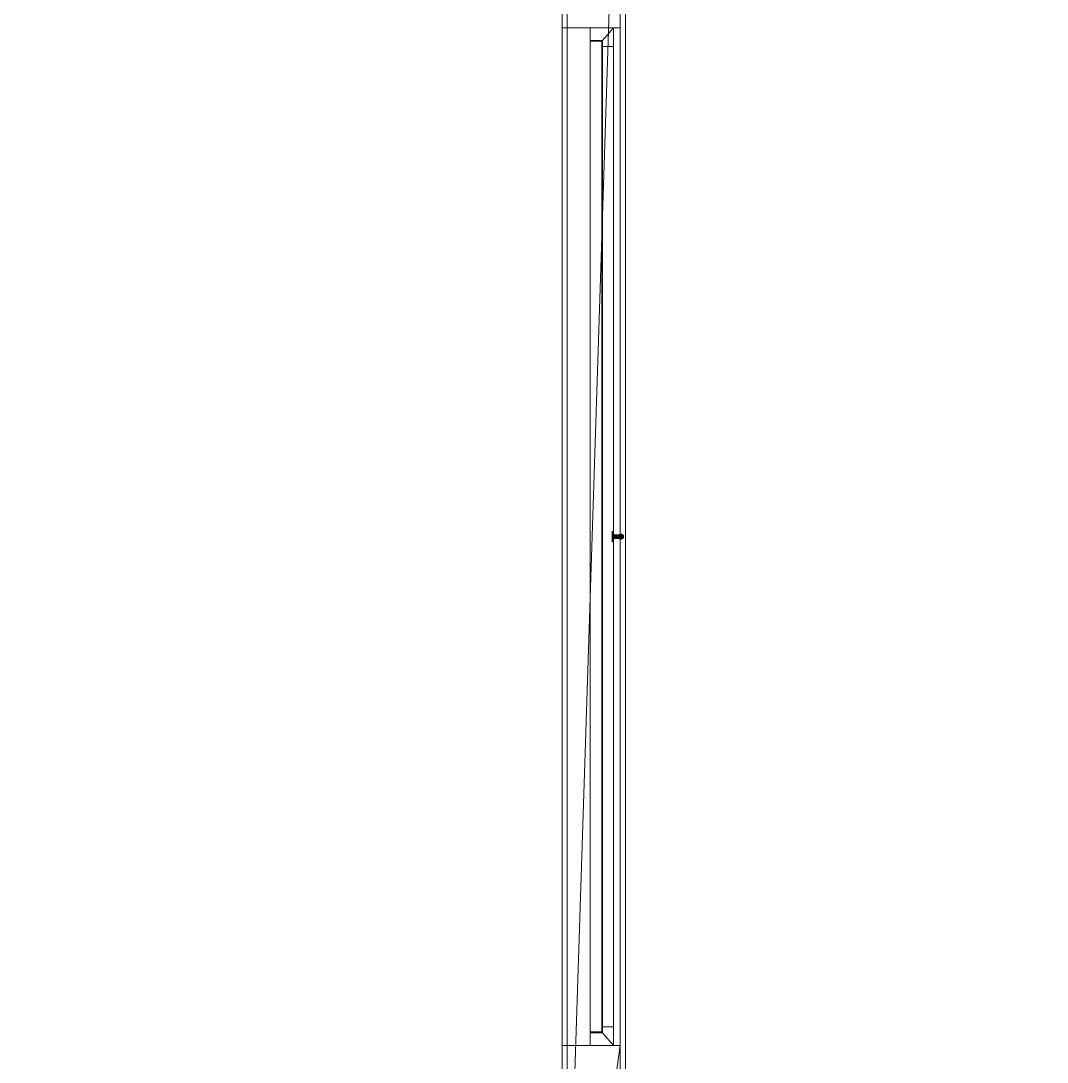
# Model space of a CAD drawing. Header units: metres. Extents: x -44.2 to 48.2, y -39.5 to 19.7.
# Drawn here: x -10.064 to -6.182, y -14.14 to -10.201 of the extents above; entities that cross this region are included whole.
import ezdxf

# ---------------------------------------------------------------- set-up
doc = ezdxf.new("R2010")
doc.units = ezdxf.units.M
for name, color, linetype, lineweight in [('3D-DOOR', 1, 'Continuous', 9), ('3D-DOOR-FRAM', 1, 'Continuous', 9), ('3D-FLOR-OTLN', 6, 'Continuous', 9), ('3D-WALL', 2, 'Continuous', 9)]:
    doc.layers.add(name, color=color, linetype=linetype, lineweight=lineweight)

# ---------------------------------------------------------------- blocks, each defined once
blk = doc.blocks.new('Garage - Horz Pnl - 2271 x 2052mm 2_1-148955')
at = {"layer": '3D-DOOR'}
for p, q in [((2.644, 0.04, 2.2806), (-1.065, 0.04, 2.2806)), ((2.644, 0.04, 2.4101), (-1.065, 0.04, 2.4101)), ((2.644, 0.04, 2.1512), (-1.065, 0.04, 2.1512)), ((2.644, 0.04, 2.0217), (-1.065, 0.04, 2.0217)), ((2.644, 0.04, 1.8923), (-1.065, 0.04, 1.8923)), ((2.644, 0.04, 1.7628), (-1.065, 0.04, 1.7628)), ((2.644, 0.04, 1.6334), (-1.065, 0.04, 1.6334)), ((2.644, 0.04, 1.5039), (-1.065, 0.04, 1.5039)), ((2.644, 0.04, 1.3745), (-1.065, 0.04, 1.3745)), ((2.644, 0.04, 1.245), (-1.065, 0.04, 1.245)), ((2.644, 0.04, 1.1156), (-1.065, 0.04, 1.1156)), ((2.644, 0.04, 0.9861), (-1.065, 0.04, 0.9861)), ((2.644, 0.04, 0.8567), (-1.065, 0.04, 0.8567)), ((2.644, 0.04, 0.7272), (-1.065, 0.04, 0.7272)), ((2.644, 0.04, 0.5978), (-1.065, 0.04, 0.5978)), ((2.644, 0.04, 0.4683), (-1.065, 0.04, 0.4683)), ((2.644, 0.04, 0.3389), (-1.065, 0.04, 0.3389)), ((2.644, 0.04, 0.2094), (-1.065, 0.04, 0.2094)), ((2.644, 0.04, 2.5395), (-1.065, 0.04, 2.5395)), ((2.644, 0.04, 0.08), (-1.065, 0.04, 0.08))]:
    blk.add_line(p, q, dxfattribs=at)
mesh = blk.add_polyface(dxfattribs=at)
corners = [(0.7785, 0.113, 0.8992), (0.784, 0.1225, 0.8992), (0.795, 0.1225, 0.8992), (0.8005, 0.113, 0.8992), (0.7982, 0.113, 0.8718), (0.7913, 0.113, 0.8452), (0.7895, 0.1148, 0.8452), (0.7877, 0.113, 0.8452), (0.7808, 0.113, 0.8718), (0.7895, 0.1231, 0.8825), (0.7961, 0.113, 0.8637), (0.7842, 0.113, 0.8585)]
mesh.append_faces([[corners[k] for k in face] for face in [(0, 9, 8), (10, 9, 4), (2, 9, 1)]], dxfattribs={"vtx0": -1, "vtx1": -1})
mesh.append_faces([[corners[k] for k in face] for face in [(10, 8, 9)]], dxfattribs={"vtx0": -1, "vtx1": -1, "vtx2": -1})
mesh.append_faces([[corners[k] for k in face] for face in [(9, 2, 3), (9, 0, 1), (11, 5, 6)]], dxfattribs={"vtx0": -1, "vtx2": -1})
mesh.append_faces([[corners[k] for k in face] for face in [(3, 4, 9)]], dxfattribs={"vtx1": -1, "vtx2": -1})
mesh.append_faces([[corners[k] for k in face] for face in [(11, 8, 10, 5)]], dxfattribs={"vtx1": -1, "vtx3": -1})
mesh.append_faces([[corners[k] for k in face] for face in [(6, 7, 11)]], dxfattribs={"vtx2": -1})
mesh = blk.add_polyface(dxfattribs=at)
corners = [(0.788, 0.113, 0.9087), (0.7895, 0.1145, 0.9087), (0.791, 0.113, 0.9087), (0.7934, 0.113, 0.9083), (0.7957, 0.113, 0.9074), (0.7977, 0.113, 0.9059), (0.7992, 0.113, 0.9039), (0.8001, 0.113, 0.9017), (0.8005, 0.113, 0.8992), (0.795, 0.1225, 0.8992), (0.784, 0.1225, 0.8992), (0.7785, 0.113, 0.8992), (0.7789, 0.113, 0.9017), (0.7798, 0.113, 0.9039), (0.7813, 0.113, 0.9059), (0.7833, 0.113, 0.9074), (0.7856, 0.113, 0.9083), (0.7895, 0.1226, 0.9041)]
mesh.append_faces([[corners[k] for k in face] for face in [(3, 1, 2)]], dxfattribs={"vtx0": -1})
mesh.append_faces([[corners[k] for k in face] for face in [(6, 17, 5), (5, 17, 4), (10, 17, 9), (15, 17, 14)]], dxfattribs={"vtx0": -1, "vtx1": -1})
mesh.append_faces([[corners[k] for k in face] for face in [(17, 7, 9), (3, 16, 1), (4, 17, 15), (17, 10, 12)]], dxfattribs={"vtx0": -1, "vtx1": -1, "vtx2": -1})
mesh.append_faces([[corners[k] for k in face] for face in [(16, 3, 4, 15), (17, 12, 13), (17, 6, 7)]], dxfattribs={"vtx0": -1, "vtx2": -1})
mesh.append_faces([[corners[k] for k in face] for face in [(11, 12, 10), (0, 1, 16)]], dxfattribs={"vtx1": -1})
mesh.append_faces([[corners[k] for k in face] for face in [(13, 14, 17)]], dxfattribs={"vtx1": -1, "vtx2": -1})
mesh.append_faces([[corners[k] for k in face] for face in [(7, 8, 9)]], dxfattribs={"vtx2": -1})
mesh = blk.add_polyface(dxfattribs=at)
corners = [(0.7695, 0.083, 0.9), (0.7702, 0.083, 0.9052), (0.7722, 0.083, 0.91), (0.7754, 0.083, 0.9141), (0.7795, 0.083, 0.9173), (0.7843, 0.083, 0.9193), (0.7895, 0.083, 0.92), (0.7947, 0.083, 0.9193), (0.7995, 0.083, 0.9173), (0.8036, 0.083, 0.9141), (0.8068, 0.083, 0.91), (0.8088, 0.083, 0.9052), (0.8095, 0.083, 0.9), (0.8088, 0.083, 0.8948), (0.8068, 0.083, 0.89), (0.8036, 0.083, 0.8859), (0.7995, 0.083, 0.8827), (0.7947, 0.083, 0.8807), (0.7895, 0.083, 0.88), (0.7843, 0.083, 0.8807), (0.7795, 0.083, 0.8827), (0.7754, 0.083, 0.8859), (0.7722, 0.083, 0.89), (0.7702, 0.083, 0.8948)]
mesh.append_faces([[corners[k] for k in face] for face in [(16, 14, 15), (19, 17, 18)]], dxfattribs={"vtx0": -1})
mesh.append_faces([[corners[k] for k in face] for face in [(23, 3, 22)]], dxfattribs={"vtx0": -1, "vtx1": -1})
mesh.append_faces([[corners[k] for k in face] for face in [(16, 9, 12)]], dxfattribs={"vtx0": -1, "vtx1": -1, "vtx2": -1})
mesh.append_faces([[corners[k] for k in face] for face in [(20, 16, 17, 19)]], dxfattribs={"vtx0": -1, "vtx2": -1})
mesh.append_faces([[corners[k] for k in face] for face in [(4, 8, 9, 16)]], dxfattribs={"vtx0": -1, "vtx2": -1, "vtx3": -1})
mesh.append_faces([[corners[k] for k in face] for face in [(16, 12, 13, 14)]], dxfattribs={"vtx0": -1, "vtx3": -1})
mesh.append_faces([[corners[k] for k in face] for face in [(0, 1, 23)]], dxfattribs={"vtx1": -1})
mesh.append_faces([[corners[k] for k in face] for face in [(4, 5, 8)]], dxfattribs={"vtx1": -1, "vtx2": -1})
mesh.append_faces([[corners[k] for k in face] for face in [(3, 4, 16, 22)]], dxfattribs={"vtx1": -1, "vtx2": -1, "vtx3": -1})
mesh.append_faces([[corners[k] for k in face] for face in [(1, 2, 3, 23), (20, 21, 22, 16)]], dxfattribs={"vtx2": -1, "vtx3": -1})
mesh.append_faces([[corners[k] for k in face] for face in [(5, 6, 7, 8), (9, 10, 11, 12)]], dxfattribs={"vtx3": -1})
mesh = blk.add_polyface(dxfattribs=at)
corners = [(0.8095, 0.08, 0.9), (0.8088, 0.08, 0.8948), (0.8068, 0.08, 0.89), (0.8036, 0.08, 0.8859), (0.7995, 0.08, 0.8827), (0.7947, 0.08, 0.8807), (0.7895, 0.08, 0.88), (0.7843, 0.08, 0.8807), (0.7795, 0.08, 0.8827), (0.7754, 0.08, 0.8859), (0.7722, 0.08, 0.89), (0.7702, 0.08, 0.8948), (0.7695, 0.08, 0.9), (0.7695, 0.083, 0.9), (0.7702, 0.083, 0.8948), (0.7722, 0.083, 0.89), (0.7754, 0.083, 0.8859), (0.7795, 0.083, 0.8827), (0.7843, 0.083, 0.8807), (0.7895, 0.083, 0.88), (0.7947, 0.083, 0.8807), (0.7995, 0.083, 0.8827), (0.8036, 0.083, 0.8859), (0.8068, 0.083, 0.89), (0.8088, 0.083, 0.8948), (0.8095, 0.083, 0.9)]
mesh.append_faces([[corners[k] for k in face] for face in [(13, 14, 11, 12), (0, 1, 24, 25)]], dxfattribs={"vtx1": -1})
mesh.append_faces([[corners[k] for k in face] for face in [(14, 15, 10, 11), (16, 17, 8, 9), (15, 16, 9, 10), (17, 18, 7, 8), (6, 7, 18, 19), (19, 20, 5, 6), (20, 21, 4, 5), (22, 23, 2, 3), (21, 22, 3, 4), (23, 24, 1, 2)]], dxfattribs={"vtx1": -1, "vtx3": -1})
mesh = blk.add_polyface(dxfattribs=at)
corners = [(0.7695, 0.08, 0.9), (0.7702, 0.08, 0.9052), (0.7722, 0.08, 0.91), (0.7754, 0.08, 0.9141), (0.7795, 0.08, 0.9173), (0.7843, 0.08, 0.9193), (0.7895, 0.08, 0.92), (0.7947, 0.08, 0.9193), (0.7995, 0.08, 0.9173), (0.8036, 0.08, 0.9141), (0.8068, 0.08, 0.91), (0.8088, 0.08, 0.9052), (0.8095, 0.08, 0.9), (0.8095, 0.083, 0.9), (0.8088, 0.083, 0.9052), (0.8068, 0.083, 0.91), (0.8036, 0.083, 0.9141), (0.7995, 0.083, 0.9173), (0.7947, 0.083, 0.9193), (0.7895, 0.083, 0.92), (0.7843, 0.083, 0.9193), (0.7795, 0.083, 0.9173), (0.7754, 0.083, 0.9141), (0.7722, 0.083, 0.91), (0.7702, 0.083, 0.9052), (0.7695, 0.083, 0.9)]
mesh.append_faces([[corners[k] for k in face] for face in [(13, 14, 11, 12), (0, 1, 24, 25)]], dxfattribs={"vtx1": -1})
mesh.append_faces([[corners[k] for k in face] for face in [(14, 15, 10, 11), (16, 17, 8, 9), (15, 16, 9, 10), (17, 18, 7, 8), (6, 7, 18, 19), (19, 20, 5, 6), (20, 21, 4, 5), (22, 23, 2, 3), (21, 22, 3, 4), (23, 24, 1, 2)]], dxfattribs={"vtx1": -1, "vtx3": -1})
mesh = blk.add_polyface(dxfattribs=at)
corners = [(0.7695, 0.08, 0.9), (0.7702, 0.08, 0.8948), (0.7722, 0.08, 0.89), (0.7754, 0.08, 0.8859), (0.7795, 0.08, 0.8827), (0.7843, 0.08, 0.8807), (0.7895, 0.08, 0.88), (0.7947, 0.08, 0.8807), (0.7995, 0.08, 0.8827), (0.8036, 0.08, 0.8859), (0.8068, 0.08, 0.89), (0.8088, 0.08, 0.8948), (0.8095, 0.08, 0.9), (0.8088, 0.08, 0.9052), (0.8068, 0.08, 0.91), (0.8036, 0.08, 0.9141), (0.7995, 0.08, 0.9173), (0.7947, 0.08, 0.9193), (0.7895, 0.08, 0.92), (0.7843, 0.08, 0.9193), (0.7795, 0.08, 0.9173), (0.7754, 0.08, 0.9141), (0.7722, 0.08, 0.91), (0.7702, 0.08, 0.9052)]
mesh.append_faces([[corners[k] for k in face] for face in [(10, 8, 9), (7, 5, 6), (4, 2, 3), (19, 16, 17, 18), (23, 21, 22)]], dxfattribs={"vtx0": -1})
mesh.append_faces([[corners[k] for k in face] for face in [(2, 21, 1)]], dxfattribs={"vtx0": -1, "vtx1": -1})
mesh.append_faces([[corners[k] for k in face] for face in [(8, 21, 2, 4), (8, 12, 15, 20)]], dxfattribs={"vtx0": -1, "vtx1": -1, "vtx2": -1, "vtx3": -1})
mesh.append_faces([[corners[k] for k in face] for face in [(20, 15, 16, 19)]], dxfattribs={"vtx0": -1, "vtx2": -1})
mesh.append_faces([[corners[k] for k in face] for face in [(11, 12, 8, 10), (20, 21, 8)]], dxfattribs={"vtx1": -1, "vtx2": -1})
mesh.append_faces([[corners[k] for k in face] for face in [(7, 8, 4, 5)]], dxfattribs={"vtx1": -1, "vtx3": -1})
mesh.append_faces([[corners[k] for k in face] for face in [(13, 14, 15, 12)]], dxfattribs={"vtx2": -1})
mesh.append_faces([[corners[k] for k in face] for face in [(23, 0, 1, 21)]], dxfattribs={"vtx2": -1, "vtx3": -1})
mesh = blk.add_polyface(dxfattribs=at)
corners = [(0.7895, 0.113, 0.8437), (0.789, 0.113, 0.8438), (0.7886, 0.113, 0.844), (0.7882, 0.113, 0.8444), (0.7879, 0.113, 0.8448), (0.7877, 0.113, 0.8452), (0.7808, 0.113, 0.8718), (0.7785, 0.113, 0.8992), (0.7789, 0.113, 0.9017), (0.7798, 0.113, 0.9039), (0.7813, 0.113, 0.9059), (0.7833, 0.113, 0.9074), (0.7856, 0.113, 0.9083), (0.788, 0.113, 0.9087), (0.7895, 0.113, 0.9087)]
mesh.append_faces([[corners[k] for k in face] for face in [(4, 3, 0, 5)]], dxfattribs={"vtx1": -1, "vtx2": -1})
mesh.append_faces([[corners[k] for k in face] for face in [(0, 14, 6, 5), (14, 13, 7, 6), (8, 7, 13, 12)]], dxfattribs={"vtx1": -1, "vtx3": -1})
mesh.append_faces([[corners[k] for k in face] for face in [(2, 1, 0, 3), (10, 9, 8)]], dxfattribs={"vtx2": -1})
mesh.append_faces([[corners[k] for k in face] for face in [(12, 11, 10, 8)]], dxfattribs={"vtx2": -1, "vtx3": -1})
mesh = blk.add_polyface(dxfattribs=at)
corners = [(0.7965, 0.113, 0.9), (0.7963, 0.113, 0.8982), (0.7956, 0.113, 0.8965), (0.7944, 0.113, 0.8951), (0.793, 0.113, 0.8939), (0.7913, 0.113, 0.8932), (0.7895, 0.113, 0.893), (0.7877, 0.113, 0.8932), (0.786, 0.113, 0.8939), (0.7846, 0.113, 0.8951), (0.7834, 0.113, 0.8965), (0.7827, 0.113, 0.8982), (0.7825, 0.113, 0.9), (0.7827, 0.113, 0.9018), (0.7834, 0.113, 0.9035), (0.7846, 0.113, 0.9049), (0.786, 0.113, 0.9061), (0.7877, 0.113, 0.9068), (0.7895, 0.113, 0.907), (0.7913, 0.113, 0.9068), (0.793, 0.113, 0.9061), (0.7944, 0.113, 0.9049), (0.7956, 0.113, 0.9035), (0.7963, 0.113, 0.9018)]
mesh.append_faces([[corners[k] for k in face] for face in [(10, 7, 8, 9), (3, 1, 2), (16, 14, 15), (19, 17, 18)]], dxfattribs={"vtx0": -1})
mesh.append_faces([[corners[k] for k in face] for face in [(17, 12, 14, 16), (19, 22, 1)]], dxfattribs={"vtx0": -1, "vtx1": -1, "vtx2": -1})
mesh.append_faces([[corners[k] for k in face] for face in [(7, 10, 17, 19), (3, 7, 19, 1)]], dxfattribs={"vtx0": -1, "vtx1": -1, "vtx2": -1, "vtx3": -1})
mesh.append_faces([[corners[k] for k in face] for face in [(5, 6, 7), (20, 21, 22, 19), (12, 13, 14)]], dxfattribs={"vtx2": -1})
mesh.append_faces([[corners[k] for k in face] for face in [(10, 11, 12, 17), (3, 4, 5, 7)]], dxfattribs={"vtx2": -1, "vtx3": -1})
mesh.append_faces([[corners[k] for k in face] for face in [(22, 23, 0, 1)]], dxfattribs={"vtx3": -1})
mesh = blk.add_polyface(dxfattribs=at)
corners = [(0.7825, 0.113, 0.9), (0.7827, 0.113, 0.8982), (0.7834, 0.113, 0.8965), (0.7846, 0.113, 0.8951), (0.786, 0.113, 0.8939), (0.7877, 0.113, 0.8932), (0.7895, 0.113, 0.893), (0.7913, 0.113, 0.8932), (0.793, 0.113, 0.8939), (0.7944, 0.113, 0.8951), (0.7956, 0.113, 0.8965), (0.7963, 0.113, 0.8982), (0.7965, 0.113, 0.9), (0.7965, 0.083, 0.9), (0.7963, 0.083, 0.8982), (0.7956, 0.083, 0.8965), (0.7944, 0.083, 0.8951), (0.793, 0.083, 0.8939), (0.7913, 0.083, 0.8932), (0.7895, 0.083, 0.893), (0.7877, 0.083, 0.8932), (0.786, 0.083, 0.8939), (0.7846, 0.083, 0.8951), (0.7834, 0.083, 0.8965), (0.7827, 0.083, 0.8982), (0.7825, 0.083, 0.9)]
mesh.append_faces([[corners[k] for k in face] for face in [(13, 14, 11, 12), (0, 1, 24, 25)]], dxfattribs={"vtx1": -1})
mesh.append_faces([[corners[k] for k in face] for face in [(14, 15, 10, 11), (16, 17, 8, 9), (15, 16, 9, 10), (17, 18, 7, 8), (6, 7, 18, 19), (19, 20, 5, 6), (20, 21, 4, 5), (22, 23, 2, 3), (21, 22, 3, 4), (23, 24, 1, 2)]], dxfattribs={"vtx1": -1, "vtx3": -1})
mesh = blk.add_polyface(dxfattribs=at)
corners = [(0.7965, 0.113, 0.9), (0.7963, 0.113, 0.9018), (0.7956, 0.113, 0.9035), (0.7944, 0.113, 0.9049), (0.793, 0.113, 0.9061), (0.7913, 0.113, 0.9068), (0.7895, 0.113, 0.907), (0.7877, 0.113, 0.9068), (0.786, 0.113, 0.9061), (0.7846, 0.113, 0.9049), (0.7834, 0.113, 0.9035), (0.7827, 0.113, 0.9018), (0.7825, 0.113, 0.9), (0.7825, 0.083, 0.9), (0.7827, 0.083, 0.9018), (0.7834, 0.083, 0.9035), (0.7846, 0.083, 0.9049), (0.786, 0.083, 0.9061), (0.7877, 0.083, 0.9068), (0.7895, 0.083, 0.907), (0.7913, 0.083, 0.9068), (0.793, 0.083, 0.9061), (0.7944, 0.083, 0.9049), (0.7956, 0.083, 0.9035), (0.7963, 0.083, 0.9018), (0.7965, 0.083, 0.9)]
mesh.append_faces([[corners[k] for k in face] for face in [(13, 14, 11, 12), (0, 1, 24, 25)]], dxfattribs={"vtx1": -1})
mesh.append_faces([[corners[k] for k in face] for face in [(14, 15, 10, 11), (16, 17, 8, 9), (15, 16, 9, 10), (17, 18, 7, 8), (6, 7, 18, 19), (19, 20, 5, 6), (20, 21, 4, 5), (22, 23, 2, 3), (21, 22, 3, 4), (23, 24, 1, 2)]], dxfattribs={"vtx1": -1, "vtx3": -1})
mesh = blk.add_polyface(dxfattribs=at)
corners = [(0.7965, 0.083, 0.9), (0.7963, 0.083, 0.9018), (0.7956, 0.083, 0.9035), (0.7944, 0.083, 0.9049), (0.793, 0.083, 0.9061), (0.7913, 0.083, 0.9068), (0.7895, 0.083, 0.907), (0.7877, 0.083, 0.9068), (0.786, 0.083, 0.9061), (0.7846, 0.083, 0.9049), (0.7834, 0.083, 0.9035), (0.7827, 0.083, 0.9018), (0.7825, 0.083, 0.9), (0.7827, 0.083, 0.8982), (0.7834, 0.083, 0.8965), (0.7846, 0.083, 0.8951), (0.786, 0.083, 0.8939), (0.7877, 0.083, 0.8932), (0.7895, 0.083, 0.893), (0.7913, 0.083, 0.8932), (0.793, 0.083, 0.8939), (0.7944, 0.083, 0.8951), (0.7956, 0.083, 0.8965), (0.7963, 0.083, 0.8982)]
mesh.append_faces([[corners[k] for k in face] for face in [(10, 7, 8, 9), (23, 21, 22), (21, 19, 20)]], dxfattribs={"vtx0": -1})
mesh.append_faces([[corners[k] for k in face] for face in [(7, 17, 5, 6)]], dxfattribs={"vtx0": -1, "vtx1": -1})
mesh.append_faces([[corners[k] for k in face] for face in [(2, 5, 23)]], dxfattribs={"vtx0": -1, "vtx1": -1, "vtx2": -1})
mesh.append_faces([[corners[k] for k in face] for face in [(7, 12, 14, 17), (5, 17, 21, 23)]], dxfattribs={"vtx0": -1, "vtx1": -1, "vtx2": -1, "vtx3": -1})
mesh.append_faces([[corners[k] for k in face] for face in [(4, 5, 2, 3), (13, 14, 12)]], dxfattribs={"vtx1": -1})
mesh.append_faces([[corners[k] for k in face] for face in [(0, 1, 2, 23)]], dxfattribs={"vtx2": -1})
mesh.append_faces([[corners[k] for k in face] for face in [(10, 11, 12, 7), (17, 18, 19, 21)]], dxfattribs={"vtx2": -1, "vtx3": -1})
mesh.append_faces([[corners[k] for k in face] for face in [(14, 15, 16, 17)]], dxfattribs={"vtx3": -1})
mesh = blk.add_polyface(dxfattribs=at)
corners = [(0.7877, 0.113, 0.8452), (0.7895, 0.1148, 0.8452), (0.7913, 0.113, 0.8452), (0.7911, 0.113, 0.8448), (0.7908, 0.113, 0.8444), (0.7904, 0.113, 0.844), (0.79, 0.113, 0.8438), (0.7895, 0.113, 0.8437), (0.789, 0.113, 0.8438), (0.7886, 0.113, 0.844), (0.7882, 0.113, 0.8444), (0.7879, 0.113, 0.8448)]
mesh.append_faces([[corners[k] for k in face] for face in [(8, 6, 7)]], dxfattribs={"vtx0": -1})
mesh.append_faces([[corners[k] for k in face] for face in [(11, 1, 3)]], dxfattribs={"vtx0": -1, "vtx1": -1, "vtx2": -1})
mesh.append_faces([[corners[k] for k in face] for face in [(11, 3, 4, 10), (10, 4, 5, 9), (9, 5, 6, 8)]], dxfattribs={"vtx0": -1, "vtx2": -1})
mesh.append_faces([[corners[k] for k in face] for face in [(2, 3, 1)]], dxfattribs={"vtx1": -1})
mesh.append_faces([[corners[k] for k in face] for face in [(11, 0, 1)]], dxfattribs={"vtx2": -1})
mesh = blk.add_polyface(dxfattribs=at)
corners = [(0.7895, 0.113, 0.9087), (0.791, 0.113, 0.9087), (0.7895, 0.1145, 0.9087), (0.788, 0.113, 0.9087)]
mesh.append_faces([[corners[k] for k in face] for face in [(2, 3, 0, 1)]])
mesh = blk.add_polyface(dxfattribs=at)
corners = [(0.7895, 0.113, 0.8437), (0.79, 0.113, 0.8438), (0.7904, 0.113, 0.844), (0.7908, 0.113, 0.8444), (0.7911, 0.113, 0.8448), (0.7913, 0.113, 0.8452), (0.7982, 0.113, 0.8718), (0.8005, 0.113, 0.8992), (0.8001, 0.113, 0.9017), (0.7992, 0.113, 0.9039), (0.7977, 0.113, 0.9059), (0.7957, 0.113, 0.9074), (0.7934, 0.113, 0.9083), (0.791, 0.113, 0.9087), (0.7895, 0.113, 0.9087)]
mesh.append_faces([[corners[k] for k in face] for face in [(10, 7, 8, 9)]], dxfattribs={"vtx0": -1})
mesh.append_faces([[corners[k] for k in face] for face in [(6, 0, 5)]], dxfattribs={"vtx0": -1, "vtx1": -1})
mesh.append_faces([[corners[k] for k in face] for face in [(0, 3, 4, 5)]], dxfattribs={"vtx0": -1, "vtx3": -1})
mesh.append_faces([[corners[k] for k in face] for face in [(13, 14, 7, 12)]], dxfattribs={"vtx1": -1, "vtx2": -1})
mesh.append_faces([[corners[k] for k in face] for face in [(14, 0, 6, 7)]], dxfattribs={"vtx1": -1, "vtx3": -1})
mesh.append_faces([[corners[k] for k in face] for face in [(10, 11, 12, 7)]], dxfattribs={"vtx2": -1, "vtx3": -1})
mesh.append_faces([[corners[k] for k in face] for face in [(0, 1, 2, 3)]], dxfattribs={"vtx3": -1})
mesh = blk.add_polyface(dxfattribs=at)
corners = [(2.663, 0.04, 0.01), (-1.084, 0.04, 0.01), (-1.084, 0.04, 2.5985), (2.663, 0.04, 2.5985)]
mesh.append_faces([[corners[k] for k in face] for face in [(2, 3, 0, 1)]])
mesh = blk.add_polyface(dxfattribs=at)
corners = [(-1.084, -0.004, 2.5985), (2.663, -0.004, 2.5985), (2.663, 0.04, 2.5985), (-1.084, 0.04, 2.5985)]
mesh.append_faces([[corners[k] for k in face] for face in [(0, 1, 2, 3)]])
mesh = blk.add_polyface(dxfattribs=at)
corners = [(-1.084, -0.004, 0.01), (-1.084, -0.004, 2.5985), (-1.084, 0.04, 2.5985), (-1.084, 0.04, 0.01)]
mesh.append_faces([[corners[k] for k in face] for face in [(0, 1, 2, 3)]])
mesh = blk.add_polyface(dxfattribs=at)
corners = [(2.663, -0.004, 0.01), (-1.084, -0.004, 0.01), (-1.084, 0.04, 0.01), (2.663, 0.04, 0.01)]
mesh.append_faces([[corners[k] for k in face] for face in [(0, 1, 2, 3)]])
mesh = blk.add_polyface(dxfattribs=at)
corners = [(2.663, -0.004, 2.5985), (2.663, -0.004, 0.01), (2.663, 0.04, 0.01), (2.663, 0.04, 2.5985)]
mesh.append_faces([[corners[k] for k in face] for face in [(0, 1, 2, 3)]])
mesh = blk.add_polyface(dxfattribs=at)
corners = [(2.663, -0.004, 0.01), (2.663, -0.004, 2.5985), (-1.084, -0.004, 2.5985), (-1.084, -0.004, 0.01)]
mesh.append_faces([[corners[k] for k in face] for face in [(2, 3, 0, 1)]])
at = {"layer": '3D-DOOR-FRAM'}
mesh = blk.add_polyface(dxfattribs=at)
corners = [(2.7145, 0.085), (2.644, 0.085), (2.644, 0.085, 2.5795), (-1.065, 0.085, 2.5795), (-1.065, 0.085), (-1.1355, 0.085), (-1.1355, 0.085, 2.65), (2.7145, 0.085, 2.65)]
mesh.append_faces([[corners[k] for k in face] for face in [(2, 3, 6, 7)]], dxfattribs={"vtx1": -1, "vtx3": -1})
mesh.append_faces([[corners[k] for k in face] for face in [(0, 1, 2, 7)]], dxfattribs={"vtx2": -1})
mesh.append_faces([[corners[k] for k in face] for face in [(3, 4, 5, 6)]], dxfattribs={"vtx3": -1})
mesh = blk.add_polyface(dxfattribs=at)
corners = [(2.7145, -0.004, 2.65), (2.7145, 0.085, 2.65), (-1.1355, 0.085, 2.65), (-1.1355, -0.004, 2.65)]
mesh.append_faces([[corners[k] for k in face] for face in [(3, 0, 1, 2)]])
mesh = blk.add_polyface(dxfattribs=at)
corners = [(-1.065, 0.085), (-1.065, 0.043), (-1.087, 0.043), (-1.087, -0.004), (-1.1355, -0.004), (-1.1355, 0.085)]
mesh.append_faces([[corners[k] for k in face] for face in [(4, 5, 2, 3)]], dxfattribs={"vtx1": -1})
mesh.append_faces([[corners[k] for k in face] for face in [(0, 1, 2, 5)]], dxfattribs={"vtx2": -1})
mesh = blk.add_polyface(dxfattribs=at)
corners = [(-1.1355, -0.004, 2.65), (-1.1355, 0.085, 2.65), (-1.1355, 0.085), (-1.1355, -0.004)]
mesh.append_faces([[corners[k] for k in face] for face in [(3, 0, 1, 2)]])
mesh = blk.add_polyface(dxfattribs=at)
corners = [(2.644, 0.085, 2.5795), (2.644, 0.043, 2.5795), (-1.065, 0.043, 2.5795), (-1.065, 0.085, 2.5795)]
mesh.append_faces([[corners[k] for k in face] for face in [(3, 0, 1, 2)]])
mesh = blk.add_polyface(dxfattribs=at)
corners = [(-1.065, 0.085, 2.5795), (-1.065, 0.043, 2.5795), (-1.065, 0.043), (-1.065, 0.085)]
mesh.append_faces([[corners[k] for k in face] for face in [(3, 0, 1, 2)]])
mesh = blk.add_polyface(dxfattribs=at)
corners = [(2.644, 0.043), (2.666, 0.043), (2.666, -0.004), (2.7145, -0.004), (2.7145, 0.085), (2.644, 0.085)]
mesh.append_faces([[corners[k] for k in face] for face in [(1, 4, 3, 2)]], dxfattribs={"vtx0": -1})
mesh.append_faces([[corners[k] for k in face] for face in [(1, 0, 5, 4)]], dxfattribs={"vtx3": -1})
mesh = blk.add_polyface(dxfattribs=at)
corners = [(2.644, 0.085), (2.644, 0.043), (2.644, 0.043, 2.5795), (2.644, 0.085, 2.5795)]
mesh.append_faces([[corners[k] for k in face] for face in [(0, 1, 2, 3)]])
mesh = blk.add_polyface(dxfattribs=at)
corners = [(2.7145, -0.004), (2.7145, 0.085), (2.7145, 0.085, 2.65), (2.7145, -0.004, 2.65)]
mesh.append_faces([[corners[k] for k in face] for face in [(3, 0, 1, 2)]])
mesh = blk.add_polyface(dxfattribs=at)
corners = [(2.644, 0.043), (2.666, 0.043), (2.666, 0.043, 2.6015), (-1.087, 0.043, 2.6015), (-1.087, 0.043), (-1.065, 0.043), (-1.065, 0.043, 2.5795), (2.644, 0.043, 2.5795)]
mesh.append_faces([[corners[k] for k in face] for face in [(6, 7, 2, 3)]], dxfattribs={"vtx1": -1, "vtx3": -1})
mesh.append_faces([[corners[k] for k in face] for face in [(4, 5, 6, 3)]], dxfattribs={"vtx2": -1})
mesh.append_faces([[corners[k] for k in face] for face in [(7, 0, 1, 2)]], dxfattribs={"vtx3": -1})
mesh = blk.add_polyface(dxfattribs=at)
corners = [(2.666, 0.043, 2.6015), (2.666, -0.004, 2.6015), (-1.087, -0.004, 2.6015), (-1.087, 0.043, 2.6015)]
mesh.append_faces([[corners[k] for k in face] for face in [(3, 0, 1, 2)]])
mesh = blk.add_polyface(dxfattribs=at)
corners = [(-1.087, 0.043, 2.6015), (-1.087, -0.004, 2.6015), (-1.087, -0.004), (-1.087, 0.043)]
mesh.append_faces([[corners[k] for k in face] for face in [(0, 1, 2, 3)]])
mesh = blk.add_polyface(dxfattribs=at)
corners = [(2.666, 0.043), (2.666, -0.004), (2.666, -0.004, 2.6015), (2.666, 0.043, 2.6015)]
mesh.append_faces([[corners[k] for k in face] for face in [(3, 0, 1, 2)]])
mesh = blk.add_polyface(dxfattribs=at)
corners = [(2.666, -0.004), (2.7145, -0.004), (2.7145, -0.004, 2.65), (-1.1355, -0.004, 2.65), (-1.1355, -0.004), (-1.087, -0.004), (-1.087, -0.004, 2.6015), (2.666, -0.004, 2.6015)]
mesh.append_faces([[corners[k] for k in face] for face in [(6, 7, 2, 3)]], dxfattribs={"vtx1": -1, "vtx3": -1})
mesh.append_faces([[corners[k] for k in face] for face in [(4, 5, 6, 3)]], dxfattribs={"vtx2": -1})
mesh.append_faces([[corners[k] for k in face] for face in [(7, 0, 1, 2)]], dxfattribs={"vtx3": -1})

msp = doc.modelspace()

# ---------------------------------------------------------------- block references
at = {"layer": '3D-DOOR', "rotation": 269.9999999999997}
msp.add_blockref('Garage - Horz Pnl - 2271 x 2052mm 2_1-148955', (-7.9071, -11.3622), dxfattribs=at)

# ---------------------------------------------------------------- meshes
at = {"layer": '3D-FLOR-OTLN'}
mesh = msp.add_polyface(dxfattribs=at)
corners = [(48.1929, 19.7057, -0.25), (48.1929, -15.8709, -0.25), (-43.5571, -15.8709, -0.25), (-43.5571, 19.7057, -0.25)]
mesh.append_faces([[corners[k] for k in face] for face in [(2, 3, 0, 1)]])
mesh = msp.add_polyface(dxfattribs=at)
corners = [(48.1929, 19.7057, -0.1), (-43.5571, 19.7057, -0.1), (-43.5571, -15.8709, -0.1), (48.1929, -15.8709, -0.1)]
mesh.append_faces([[corners[k] for k in face] for face in [(2, 3, 0, 1)]])
mesh = msp.add_polyface(dxfattribs=at)
corners = [(-13.1071, -15.6809, -0.15), (-13.1071, 8.9291, -0.15), (16.4929, 8.9291, -0.15), (16.4929, -8.6709, -0.15), (-7.9971, -8.6709, -0.15), (-7.9971, -15.6809, -0.15)]
mesh.append_faces([[corners[k] for k in face] for face in [(4, 1, 2, 3)]], dxfattribs={"vtx0": -1})
mesh.append_faces([[corners[k] for k in face] for face in [(4, 5, 0, 1)]], dxfattribs={"vtx3": -1})
mesh = msp.add_polyface(dxfattribs=at)
corners = [(-13.1071, -15.6809), (-7.9971, -15.6809), (-7.9971, -8.6709), (16.4929, -8.6709), (16.4929, 8.9291), (-13.1071, 8.9291)]
mesh.append_faces([[corners[k] for k in face] for face in [(2, 5, 0, 1)]], dxfattribs={"vtx0": -1})
mesh.append_faces([[corners[k] for k in face] for face in [(4, 5, 2, 3)]], dxfattribs={"vtx1": -1})
mesh = msp.add_polyface(dxfattribs=at)
corners = [(-13.3171, -8.6709, 3.5355), (-7.7971, -8.6709, 3.5355), (-7.7971, -15.8809, 3.5355), (-13.3171, -15.8809, 3.5355)]
mesh.append_faces([[corners[k] for k in face] for face in [(2, 3, 0, 1)]])
mesh = msp.add_polyface(dxfattribs=at)
corners = [(-13.3171, -8.6709, 3.6855), (-13.3171, -15.8809, 3.6855), (-7.7971, -15.8809, 3.6855), (-7.7971, -8.6709, 3.6855)]
mesh.append_faces([[corners[k] for k in face] for face in [(2, 3, 0, 1)]])
mesh = msp.add_polyface(dxfattribs=at)
corners = [(-7.9971, -15.6809, -0.15), (-7.9971, -8.6709, -0.15), (-7.9971, -8.6709), (-7.9971, -15.6809)]
mesh.append_faces([[corners[k] for k in face] for face in [(0, 1, 2, 3)]])
mesh = msp.add_polyface(dxfattribs=at)
corners = [(-7.7971, -15.8809, 3.5355), (-7.7971, -8.6709, 3.5355), (-7.7971, -8.6709, 3.6855), (-7.7971, -15.8809, 3.6855)]
mesh.append_faces([[corners[k] for k in face] for face in [(3, 0, 1, 2)]])
mesh = msp.add_polyface(dxfattribs=at)
corners = [(-7.7971, -15.8809, 3.6855), (-7.7771, -15.9009, 3.6855), (-7.7771, -8.6709, 3.6855), (-7.7971, -8.6709, 3.6855)]
mesh.append_faces([[corners[k] for k in face] for face in [(0, 1, 2, 3)]])
mesh = msp.add_polyface(dxfattribs=at)
corners = [(-7.7971, -15.8809, 3.3355), (-7.7971, -15.8809, 3.6855), (-7.7971, -8.6709, 3.6855), (-7.7971, -8.6709, 3.3355)]
mesh.append_faces([[corners[k] for k in face] for face in [(3, 0, 1, 2)]])
mesh = msp.add_polyface(dxfattribs=at)
corners = [(-7.7771, -15.9009, 3.3355), (-7.7971, -15.8809, 3.3355), (-7.7971, -8.6709, 3.3355), (-7.7771, -8.6709, 3.3355)]
mesh.append_faces([[corners[k] for k in face] for face in [(3, 0, 1, 2)]])
mesh = msp.add_polyface(dxfattribs=at)
corners = [(-7.7771, -15.9009, 3.6855), (-7.7771, -15.9009, 3.3355), (-7.7771, -8.6709, 3.3355), (-7.7771, -8.6709, 3.6855)]
mesh.append_faces([[corners[k] for k in face] for face in [(3, 0, 1, 2)]])
at = {"layer": '3D-WALL'}
mesh = msp.add_polyface(dxfattribs=at)
corners = [(-8.0171, -14.0767, 2.65), (-8.0171, -14.0767), (-8.0171, -15.6609), (-8.0171, -15.8809), (-8.0171, -15.8809, 3.6855), (-8.0171, -15.6609, 3.6855), (-8.0171, -8.8709, 3.6855), (-8.0171, -8.8709), (-8.0171, -10.2267), (-8.0171, -10.2267, 2.65)]
mesh.append_faces([[corners[k] for k in face] for face in [(5, 3, 4), (2, 0, 1)]], dxfattribs={"vtx0": -1})
mesh.append_faces([[corners[k] for k in face] for face in [(6, 9, 0, 5)]], dxfattribs={"vtx0": -1, "vtx2": -1})
mesh.append_faces([[corners[k] for k in face] for face in [(2, 3, 5, 0)]], dxfattribs={"vtx1": -1, "vtx2": -1, "vtx3": -1})
mesh.append_faces([[corners[k] for k in face] for face in [(7, 8, 9, 6)]], dxfattribs={"vtx2": -1})
mesh = msp.add_polyface(dxfattribs=at)
corners = [(-8.0171, -15.8809), (-8.0171, -15.6609), (-8.0171, -14.0767), (-7.7971, -14.0767), (-7.7971, -15.8809), (-8.0171, -10.2267), (-8.0171, -8.8709), (-7.7971, -8.8709), (-7.7971, -10.2267)]
mesh.append_faces([[corners[k] for k in face] for face in [(8, 5, 6, 7)]])
mesh.append_faces([[corners[k] for k in face] for face in [(3, 1, 2)]], dxfattribs={"vtx0": -1})
mesh.append_faces([[corners[k] for k in face] for face in [(4, 0, 1, 3)]], dxfattribs={"vtx2": -1})
mesh = msp.add_polyface(dxfattribs=at)
corners = [(-8.0171, -8.8709, 3.6855), (-8.0171, -15.6609, 3.6855), (-8.0171, -15.8809, 3.6855), (-7.7971, -15.8809, 3.6855), (-7.7971, -8.8709, 3.6855)]
mesh.append_faces([[corners[k] for k in face] for face in [(1, 4, 0)]], dxfattribs={"vtx0": -1})
mesh.append_faces([[corners[k] for k in face] for face in [(3, 4, 1, 2)]], dxfattribs={"vtx1": -1})
mesh = msp.add_polyface(dxfattribs=at)
corners = [(-7.7971, -15.8809), (-7.7971, -14.0767), (-7.7971, -14.0767, 2.65), (-7.7971, -10.2267, 2.65), (-7.7971, -10.2267), (-7.7971, -8.8709), (-7.7971, -8.8709, 3.6855), (-7.7971, -15.8809, 3.6855)]
mesh.append_faces([[corners[k] for k in face] for face in [(6, 7, 2, 3)]], dxfattribs={"vtx1": -1, "vtx3": -1})
mesh.append_faces([[corners[k] for k in face] for face in [(0, 1, 2, 7)]], dxfattribs={"vtx2": -1})
mesh.append_faces([[corners[k] for k in face] for face in [(3, 4, 5, 6)]], dxfattribs={"vtx3": -1})
mesh = msp.add_polyface(dxfattribs=at)
corners = [(10.6859, -9.1754, 28.25), (10.5759, -9.1999, 28.25), (10.4659, -9.2241, 28.25), (9.1464, -9.4897, 28.25), (7.8187, -9.7111, 28.25), (6.4845, -9.8882, 28.25), (5.145, -10.0206, 28.25), (3.8019, -10.1083, 28.25), (2.4566, -10.1511, 28.25), (1.1107, -10.1491, 28.25), (-0.2345, -10.1021, 28.25), (-1.5773, -10.0103, 28.25), (-2.9164, -9.8738, 28.25), (-4.2501, -9.6927, 28.25), (-5.577, -9.4672, 28.25), (-6.8957, -9.1976, 28.25), (-7.0058, -9.173, 28.25), (-7.1157, -9.1481, 28.25), (-7.1157, -9.3737, 28.25), (-5.7101, -9.666, 28.25), (-4.2949, -9.9084, 28.25), (-2.8721, -10.1006, 28.25), (-1.4434, -10.2422, 28.25), (-0.0105, -10.3333, 28.25), (1.4246, -10.3736, 28.25), (2.1425, -10.3747, 28.25), (3.5778, -10.3387, 28.25), (5.0109, -10.2521, 28.25), (6.4401, -10.1147, 28.25), (7.8635, -9.9269, 28.25), (9.2793, -9.6888, 28.25), (10.6859, -9.4008, 28.25)]
mesh.append_faces([[corners[k] for k in face] for face in [(18, 15, 16, 17)]], dxfattribs={"vtx0": -1})
mesh.append_faces([[corners[k] for k in face] for face in [(4, 29, 3), (11, 22, 10)]], dxfattribs={"vtx0": -1, "vtx1": -1})
mesh.append_faces([[corners[k] for k in face] for face in [(2, 30, 31, 1), (3, 29, 30, 2), (29, 4, 5), (9, 23, 24, 8), (10, 22, 23, 9), (20, 13, 14, 19), (19, 14, 15, 18)]], dxfattribs={"vtx0": -1, "vtx2": -1})
mesh.append_faces([[corners[k] for k in face] for face in [(0, 1, 31)]], dxfattribs={"vtx1": -1})
mesh.append_faces([[corners[k] for k in face] for face in [(25, 26, 8, 24)]], dxfattribs={"vtx1": -1, "vtx2": -1})
mesh.append_faces([[corners[k] for k in face] for face in [(5, 6, 28, 29), (27, 28, 6, 7), (26, 27, 7, 8), (21, 22, 11, 12), (12, 13, 20, 21)]], dxfattribs={"vtx1": -1, "vtx3": -1})
mesh = msp.add_polyface(dxfattribs=at)
corners = [(-7.1157, -9.3737, 6.5014), (-7.1157, -9.1481, 6.5014), (-7.0058, -9.173, 6.5014), (-6.8957, -9.1976, 6.5014), (-5.6474, -9.454, 6.5014), (-4.3916, -9.6708, 6.5014), (-3.7612, -9.7643, 6.5014), (-2.4966, -9.9215, 6.5014), (-1.2276, -10.0386, 6.5014), (-1.1176, -10.0468, 6.5014), (-1.0076, -10.0548, 6.5014), (-1.0076, -10.2753, 6.5014), (-2.3757, -10.1556, 6.5014), (-3.7389, -9.9896, 6.5014), (-4.4183, -9.8893, 6.5014), (-5.7714, -9.6544, 6.5014), (10.6859, -9.1754, 6.5014), (10.6859, -9.4008, 6.5014), (9.321, -9.681, 6.5014), (7.9472, -9.9142, 6.5014), (7.2576, -10.0131, 6.5014), (5.8737, -10.1753, 6.5014), (4.485, -10.2898, 6.5014), (4.485, -10.0693, 6.5014), (4.595, -10.0619, 6.5014), (4.705, -10.0543, 6.5014), (5.9946, -9.9418, 6.5014), (7.2799, -9.7881, 6.5014), (7.9206, -9.6958, 6.5014), (9.197, -9.4804, 6.5014), (10.4659, -9.2241, 6.5014), (10.5759, -9.1999, 6.5014)]
mesh.append_faces([[corners[k] for k in face] for face in [(17, 30, 31, 16)]], dxfattribs={"vtx0": -1})
mesh.append_faces([[corners[k] for k in face] for face in [(22, 25, 21), (28, 19, 27)]], dxfattribs={"vtx0": -1, "vtx1": -1})
mesh.append_faces([[corners[k] for k in face] for face in [(14, 5, 6, 13), (12, 7, 8, 11), (13, 6, 7, 12), (26, 20, 21, 25), (20, 26, 27, 19), (30, 17, 18, 29), (19, 28, 29, 18)]], dxfattribs={"vtx0": -1, "vtx2": -1})
mesh.append_faces([[corners[k] for k in face] for face in [(2, 3, 0, 1)]], dxfattribs={"vtx1": -1})
mesh.append_faces([[corners[k] for k in face] for face in [(4, 5, 14, 15), (3, 4, 15, 0)]], dxfattribs={"vtx1": -1, "vtx3": -1})
mesh.append_faces([[corners[k] for k in face] for face in [(9, 10, 11, 8)]], dxfattribs={"vtx2": -1})
mesh.append_faces([[corners[k] for k in face] for face in [(22, 23, 24, 25)]], dxfattribs={"vtx3": -1})
mesh = msp.add_polyface(dxfattribs=at)
corners = [(-7.7971, -10.2267), (-7.7971, -10.2267, 2.65), (-8.0171, -10.2267, 2.65), (-8.0171, -10.2267)]
mesh.append_faces([[corners[k] for k in face] for face in [(0, 1, 2, 3)]])
mesh = msp.add_polyface(dxfattribs=at)
corners = [(-7.7971, -10.2267, 2.65), (-7.7971, -14.0767, 2.65), (-8.0171, -14.0767, 2.65), (-8.0171, -10.2267, 2.65)]
mesh.append_faces([[corners[k] for k in face] for face in [(0, 1, 2, 3)]])
mesh = msp.add_polyface(dxfattribs=at)
corners = [(-7.7971, -14.0767, 2.65), (-7.7971, -14.0767), (-8.0171, -14.0767), (-8.0171, -14.0767, 2.65)]
mesh.append_faces([[corners[k] for k in face] for face in [(0, 1, 2, 3)]])

doc.saveas('drawing.dxf')
